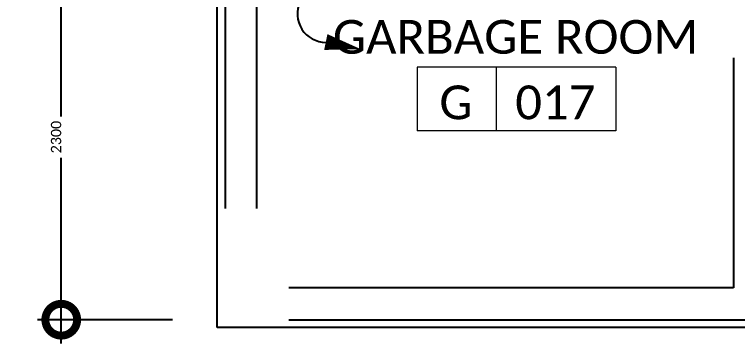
# Model space of a CAD drawing. Header units: metres. Extents: x 22.6 to 101.3, y 9.4 to 67.4.
# Drawn here: x 24.767 to 29.319, y 12.997 to 15.069 of the extents above; entities that cross this region are included whole.
import ezdxf

# ---------------------------------------------------------------- set-up
doc = ezdxf.new("R2010")
doc.units = ezdxf.units.M
doc.linetypes.add('ECG_Line-Ptrn-Sold', pattern=[9144.001, 9144, -0.001])
doc.layers.add('00', color=252, linetype='Continuous')
doc.layers.add('HVAC', color=1, linetype='Continuous')
doc.layers.add('A-DIM', color=7, linetype='Continuous', lineweight=5)
doc.layers.add('A-TEXT', color=7, linetype='ECG_Line-Ptrn-Sold', lineweight=13)
doc.styles.add('Calibri', font='calibri.ttf', dxfattribs={"height": 0.212639})
doc.dimstyles.new('ECG_Dimn-Detl-100_2', dxfattribs={"dimscale": 0.3048, "dimtxt": 0.25, "dimasz": 1.312336, "dimexe": 0.492126, "dimexo": 0.0625, "dimgap": 0, "dimtad": 1, "dimdec": 0, "dimlfac": 1000, "dimzin": 0, "dimdsep": 46, "dimtxsty": 'Calibri', "dimblk1": 'DOTSMALL', "dimblk2": 'DOTSMALL', "dimsah": 1, "dimcen": 0.09, "dimdle": 0.492126, "dimazin": 0, "dimtfac": 1, "dimtdec": 4, "dimtix": 1, "dimtmove": 0, "dimatfit": 3, "dimfxl": 0.492126, "dimfxlon": 1, "dimtvp": 1, "dimtolj": 1, "dimtzin": 0, "dimarcsym": 2})

# ---------------------------------------------------------------- blocks, each defined once
blk = doc.blocks.new('ECG_G-Tag-Room - ECG_G-Tag-Room-Engl-1568319-GROUND FLOOR PLAN')
at = {"layer": 'A-TEXT'}
for p, q in [((-0.00625, 0), (-0.00625, -0.004)), ((0.00625, 0), (-0.00625, 0)), ((-0.00125, -0.004), (-0.00125, 0)), ((0.00625, 0), (0.00625, -0.004)), ((0.00625, -0.004), (-0.00625, -0.004))]:
    blk.add_line(p, q, dxfattribs=at)
blk = doc.blocks.new('_DotSmall')
at = {"color": 0, "linetype": 'ByBlock', "const_width": 0.5}
blk.add_lwpolyline([(-0.0625, 0, 1), (0.0625, 0, 1)], format="xyb", close=True, dxfattribs=at)

msp = doc.modelspace()

# ---------------------------------------------------------------- linework, layer by layer
at = {"layer": '00', "color": 252}
for p, q in [((26.0439, 13.0973), (26.0439, 15.4973)), ((26.0939, 15.4473), (26.0939, 13.8473)), ((26.2939, 13.8473), (26.2939, 15.3473)), ((29.2939, 14.7973), (29.2939, 13.3473)), ((29.2939, 13.3473), (26.4939, 13.3473)), ((26.4939, 13.1473), (29.4939, 13.1473)), ((29.5439, 13.0973), (26.0439, 13.0973))]:
    msp.add_line(p, q, dxfattribs=at)
at = {"layer": 'HVAC'}
msp.add_lwpolyline([(26.7271, 14.8958, 0.1015, 0, 0), (26.9474, 14.8509, 0, 0, 0)], format="xyseb", dxfattribs=at)
msp.add_arc((26.7279, 15.0737), 0.1799, 155.1929, 269.8826, dxfattribs=at)

# ---------------------------------------------------------------- block references
at = {"layer": '00', "color": 252, "xscale": 99.99999999999993, "yscale": 99.99999999999993, "zscale": 99.99999999999993}
msp.add_blockref('ECG_G-Tag-Room - ECG_G-Tag-Room-Engl-1568319-GROUND FLOOR PLAN', (27.9268, 14.737), dxfattribs=at)

# ---------------------------------------------------------------- texts
at = {"layer": '00', "color": 252, "attachment_point": 2, "line_spacing_factor": 1.156427, "style": 'Calibri'}
for s, insert, char_height, width in [('GARBAGE ROOM', (27.9219, 15.0346), 0.212639, 2.799), ('\\fCalibri|b0|i0|c178|p34|;G', (27.5464, 14.6221), 0.212639, 0.255), ('017', (28.1719, 14.6221), 0.21264, 0.612)]:
    msp.add_mtext(s, dxfattribs=dict(at, insert=insert, char_height=char_height, width=width))

# ---------------------------------------------------------------- dimensions: what is measured, and where the dimension line sits
at = {"layer": 'A-DIM'}
msp.add_linear_dim(base=(25.0618, 15.4473), p1=(25.2118, 13.1473), p2=(25.2118, 15.4473), angle=90, dimstyle='ECG_Dimn-Detl-100_2', override={"dimpost": '<>', "dimfxl": 2.3}, dxfattribs=at).render()

doc.saveas('drawing.dxf')
